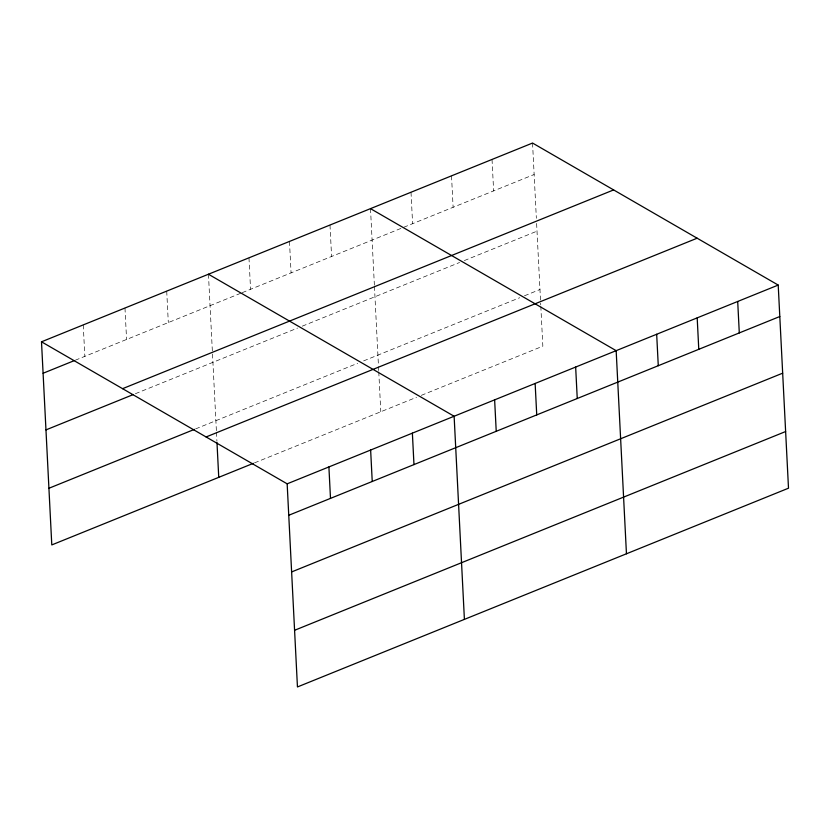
<?xml version="1.0" encoding="UTF-8"?>
<svg xmlns="http://www.w3.org/2000/svg" width="830" height="830" viewBox="0 0 830 830"><rect width="100%" height="100%" fill="white"/><g stroke="black" fill="none" stroke-linecap="round" stroke-linejoin="round"><path stroke-width="0.62" stroke-dasharray="4.15 3.11" d="M75.291 360.22L241.032 293.135M242.225 292.658L534.136 174.497M135.404 393.7L297.514 328.089M302.286 326.159L459.561 262.498M464.333 260.568L537.01 231.155M195.6 428.903L357.668 363.301M363.623 360.894L519.715 297.721M524.477 295.791L539.967 289.514M254.488 462.881L416.536 397.29M421.308 395.36L542.841 346.172L540.818 306.26M532.549 143.05L536.356 218.28M536.616 223.426L540.745 304.963M492.034 159.453L493.632 190.9M451.52 175.846L453.118 207.293M411.016 192.249L412.603 223.695M370.502 208.641L374.382 285.147M374.444 286.443L378.439 365.408M378.511 366.694L378.708 370.554M378.771 371.84L380.794 411.753M329.987 225.044L331.585 256.48M289.483 241.437L291.071 272.883M248.969 257.829L250.556 289.276M208.454 274.232L216.402 430.998M216.464 432.285L216.921 441.29M166.716 291.123L168.314 322.569M124.977 308.023L126.575 339.46M83.239 324.914L84.836 356.361"/><path stroke-width="1.25" d="M41.5 341.804L532.549 143.05L778.208 285.074L788.5 488.196L297.451 686.95L287.159 483.828L41.5 341.804L51.792 544.926L253.295 463.358M43.098 373.251L74.098 360.697M122.57 388.679L613.619 189.925M45.961 429.899L133.018 394.665M48.918 488.268L194.407 429.38M206.089 436.964L697.138 238.21M287.159 483.828L778.208 285.074M288.757 515.274L779.806 316.521M291.62 571.932L782.669 373.178M294.577 630.292L785.626 431.538M370.502 208.641L616.161 350.665L626.453 553.786M208.454 274.232L454.124 416.255L464.406 619.367M737.704 301.477L739.291 332.923M697.19 317.869L698.777 349.316M656.675 334.272L658.273 365.719M575.657 367.068L577.244 398.514M535.143 383.46L536.73 414.907M494.628 399.863L496.226 431.299M412.375 433.146L413.973 464.593M370.637 450.047L372.234 481.493M328.898 466.937L330.496 498.384M216.983 442.587L218.747 477.343"/></g></svg>
